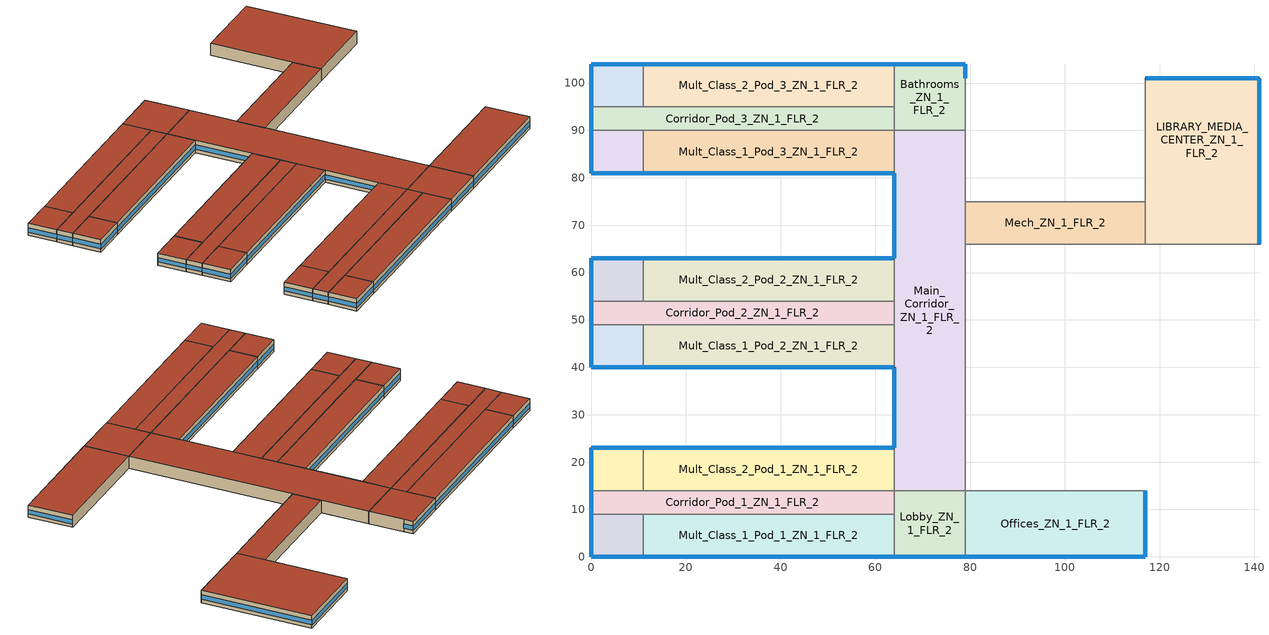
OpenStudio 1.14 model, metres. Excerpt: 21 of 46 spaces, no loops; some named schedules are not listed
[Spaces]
Bathrooms_ZN_1_FLR_2
 floor to Bathrooms_ZN_1_FLR_1: 79,104 79,90 64,90 64,104 z4
 wall outside: 79,101 79,104 64,104 z4:8
 wall to Auditorium_ZN_1_FLR_1: 79,90 79,101 z4:8
 wall to Mult_Class_2_Pod_3_ZN_1_FLR_2: 64,104 64,95 z4:8
 wall to Corridor_Pod_3_ZN_1_FLR_2: 64,95 64,90 z4:8
 wall to Main_Corridor_ZN_1_FLR_2: 64,90 79,90 z4:8
 window: 78.95,104 64.05,104 z5.1:6.51; 79,101.05 79,103.95 z5.1:6.55
 roof outside: 79,90 79,104 64,104 64,90 z8
Corner_Class_2_Pod_3_ZN_1_FLR_2
 floor to Corner_Class_2_Pod_3_ZN_1_FLR_1: 11,104 11,95 0,95 0,104 z4
 wall outside: 11,104 0,104 0,95 z4:8
 wall to Corridor_Pod_3_ZN_1_FLR_2: 0,95 11,95 z4:8
 wall to Mult_Class_2_Pod_3_ZN_1_FLR_2: 11,95 11,104 z4:8
 window: 0,103.95 0,95.05 z5.1:6.52; 10.95,104 0.05,104 z5.1:6.51
 roof outside: 11,95 11,104 0,104 0,95 z8
Corridor_Pod_1_ZN_1_FLR_2
 floor to Corridor_Pod_1_ZN_1_FLR_1: 64,14 64,9 0,9 0,14 z4
 wall outside: 0,14 0,9 z4:8
 wall to Corner_Class_1_Pod_1_ZN_1_FLR_2: 0,9 11,9 z4:8
 wall to Mult_Class_1_Pod_1_ZN_1_FLR_2: 11,9 64,9 z4:8
 wall to Corner_Class_2_Pod_1_ZN_1_FLR_2: 11,14 0,14 z4:8
 wall to Lobby_ZN_1_FLR_2: 64,9 64,14 z4:8
 wall to Mult_Class_2_Pod_1_ZN_1_FLR_2: 64,14 11,14 z4:8
 window: 0,13.95 0,9.05 z5.1:6.53
 roof outside: 64,9 64,14 0,14 0,9 z8
Corner_Class_1_Pod_3_ZN_1_FLR_2
 floor to Corner_Class_1_Pod_3_ZN_1_FLR_1: 11,90 11,81 0,81 0,90 z4
 wall outside: 0,90 0,81 11,81 z4:8
 wall to Mult_Class_1_Pod_3_ZN_1_FLR_2: 11,81 11,90 z4:8
 wall to Corridor_Pod_3_ZN_1_FLR_2: 11,90 0,90 z4:8
 window: 0.05,81 10.95,81 z5.1:6.51; 0,89.95 0,81.05 z5.1:6.52
 roof outside: 11,81 11,90 0,90 0,81 z8
Corner_Class_2_Pod_1_ZN_1_FLR_2
 floor to Corner_Class_2_Pod_1_ZN_1_FLR_1: 11,23 11,14 0,14 0,23 z4
 wall outside: 11,23 0,23 0,14 z4:8
 wall to Mult_Class_2_Pod_1_ZN_1_FLR_2: 11,14 11,23 z4:8
 window: 0,22.95 0,14.05 z5.1:6.52; 10.95,23 0.05,23 z5.1:6.51
 roof outside: 11,14 11,23 0,23 0,14 z8
Offices_ZN_1_FLR_2
 floor to Offices_ZN_1_FLR_1: 117,14 117,0 79,0 79,14 z4
 wall outside: 79,0 117,0 117,14 z4:8
 wall to Lobby_ZN_1_FLR_2: 79,14 79,0 z4:8
 wall to Gym_ZN_1_FLR_1: 117,14 79,14 z4:8
 window: 79.05,0 116.95,0 z5.1:6.5; 117,0.05 117,13.95 z5.1:6.51
 roof outside: 117,0 117,14 79,14 79,0 z8
Mult_Class_2_Pod_2_ZN_1_FLR_2
 floor to Mult_Class_2_Pod_2_ZN_1_FLR_1: 64,63 64,54 11,54 11,63 z4
 wall outside: 64,63 11,63 z4:8
 wall to Corridor_Pod_2_ZN_1_FLR_2: 11,54 64,54 z4:8
 wall to Main_Corridor_ZN_1_FLR_2: 64,54 64,63 z4:8
 wall to Corner_Class_2_Pod_2_ZN_1_FLR_2: 11,63 11,54 z4:8
 window: 63.95,63 11.05,63 z5.1:6.5
 roof outside: 64,54 64,63 11,63 11,54 z8
Mech_ZN_1_FLR_2
 floor to Mech_ZN_1_FLR_1: 117,75 117,66 79,66 79,75 z4
 wall to Gym_ZN_1_FLR_1: 79,66 117,66 z4:8
 wall to Main_Corridor_ZN_1_FLR_2: 79,75 79,66 z4:8
 wall to Auditorium_ZN_1_FLR_1: 117,75 79,75 z4:8
 wall to LIBRARY_MEDIA_CENTER_ZN_1_FLR_2: 117,66 117,75 z4:8
 roof outside: 117,66 117,75 79,75 79,66 z8
Corner_Class_1_Pod_1_ZN_1_FLR_2
 floor to Corner_Class_1_Pod_1_ZN_1_FLR_1: 11,9 11,0 0,0 0,9 z4
 wall outside: 0,9 0,0 11,0 z4:8
 wall to Mult_Class_1_Pod_1_ZN_1_FLR_2: 11,0 11,9 z4:8
 window: 0.05,0 10.95,0 z5.1:6.51; 0,8.95 0,0.05 z5.1:6.52
 roof outside: 11,0 11,9 0,9 0,0 z8
LIBRARY_MEDIA_CENTER_ZN_1_FLR_2
 floor to Kitchen_ZN_1_FLR_1: 141,75 141,66 117,66 117,75 z4
 floor to Cafeteria_ZN_1_FLR_1: 141,101 141,75 117,75 117,101 z4
 wall outside: 141,66 141,101 117,101 z4:8
 wall to Auditorium_ZN_1_FLR_1: 117,101 117,75 z4:8
 wall to Aux_Gym_ZN_1_FLR_1: 117,66 141,66 z4:8
 window: 141,66.05 141,100.95 z5.1:6.5; 140.95,101 117.05,101 z5.1:6.51
 roof outside: 141,66 141,101 117,101 117,66 z8
Corridor_Pod_3_ZN_1_FLR_2
 floor to Corridor_Pod_3_ZN_1_FLR_1: 64,95 64,90 0,90 0,95 z4
 wall outside: 0,95 0,90 z4:8
 wall to Mult_Class_2_Pod_3_ZN_1_FLR_2: 64,95 11,95 z4:8
 wall to Mult_Class_1_Pod_3_ZN_1_FLR_2: 11,90 64,90 z4:8
 window: 0,94.95 0,90.05 z5.1:6.53
 roof outside: 64,90 64,95 0,95 0,90 z8
Corner_Class_1_Pod_2_ZN_1_FLR_2
 floor to Corner_Class_1_Pod_2_ZN_1_FLR_1: 11,49 11,40 0,40 0,49 z4
 wall outside: 0,49 0,40 11,40 z4:8
 wall to Corridor_Pod_2_ZN_1_FLR_2: 11,49 0,49 z4:8
 wall to Mult_Class_1_Pod_2_ZN_1_FLR_2: 11,40 11,49 z4:8
 window: 0,48.95 0,40.05 z5.1:6.52; 0.05,40 10.95,40 z5.1:6.51
 roof outside: 11,40 11,49 0,49 0,40 z8
Corridor_Pod_2_ZN_1_FLR_2
 floor to Corridor_Pod_2_ZN_1_FLR_1: 64,54 64,49 0,49 0,54 z4
 wall outside: 0,54 0,49 z4:8
 wall to Mult_Class_1_Pod_2_ZN_1_FLR_2: 11,49 64,49 z4:8
 wall to Main_Corridor_ZN_1_FLR_2: 64,49 64,54 z4:8
 wall to Corner_Class_2_Pod_2_ZN_1_FLR_2: 11,54 0,54 z4:8
 window: 0,53.95 0,49.05 z5.1:6.53
 roof outside: 64,49 64,54 0,54 0,49 z8
Main_Corridor_ZN_1_FLR_2
 floor to Main_Corridor_ZN_1_FLR_1: 79,90 79,14 64,14 64,90 z4
 wall outside: 64,81 64,63 / 64,40 64,23 z4:8
 wall to Gym_ZN_1_FLR_1: 79,14 79,66 z4:8
 wall to Mult_Class_1_Pod_2_ZN_1_FLR_2: 64,49 64,40 z4:8
 wall to Auditorium_ZN_1_FLR_1: 79,75 79,90 z4:8
 wall to Mult_Class_2_Pod_1_ZN_1_FLR_2: 64,23 64,14 z4:8
 wall to Mult_Class_1_Pod_3_ZN_1_FLR_2: 64,90 64,81 z4:8
 wall to Lobby_ZN_1_FLR_2: 64,14 79,14 z4:8
 window: 64,39.95 64,23.05 / 64,80.95 64,63.05 z5.1:6.51
 roof outside: 79,14 79,90 64,90 64,14 z8
Mult_Class_2_Pod_1_ZN_1_FLR_2
 floor to Mult_Class_2_Pod_1_ZN_1_FLR_1: 64,23 64,14 11,14 11,23 z4
 wall outside: 64,23 11,23 z4:8
 window: 63.95,23 11.05,23 z5.1:6.5
 roof outside: 64,14 64,23 11,23 11,14 z8
Mult_Class_1_Pod_1_ZN_1_FLR_2
 floor to Mult_Class_1_Pod_1_ZN_1_FLR_1: 64,9 64,0 11,0 11,9 z4
 wall outside: 11,0 64,0 z4:8
 wall to Lobby_ZN_1_FLR_2: 64,0 64,9 z4:8
 window: 11.05,0 63.95,0 z5.1:6.5
 roof outside: 64,0 64,9 11,9 11,0 z8
Mult_Class_1_Pod_2_ZN_1_FLR_2
 floor to Mult_Class_1_Pod_2_ZN_1_FLR_1: 64,49 64,40 11,40 11,49 z4
 wall outside: 11,40 64,40 z4:8
 window: 11.05,40 63.95,40 z5.1:6.5
 roof outside: 64,40 64,49 11,49 11,40 z8
Mult_Class_1_Pod_3_ZN_1_FLR_2
 floor to Mult_Class_1_Pod_3_ZN_1_FLR_1: 64,90 64,81 11,81 11,90 z4
 wall outside: 11,81 64,81 z4:8
 window: 11.05,81 63.95,81 z5.1:6.5
 roof outside: 64,81 64,90 11,90 11,81 z8
Corner_Class_2_Pod_2_ZN_1_FLR_2
 floor to Corner_Class_2_Pod_2_ZN_1_FLR_1: 11,63 11,54 0,54 0,63 z4
 wall outside: 11,63 0,63 0,54 z4:8
 window: 0,62.95 0,54.05 z5.1:6.52; 10.95,63 0.05,63 z5.1:6.51
 roof outside: 11,54 11,63 0,63 0,54 z8
Mult_Class_2_Pod_3_ZN_1_FLR_2
 floor to Mult_Class_2_Pod_3_ZN_1_FLR_1: 64,104 64,95 11,95 11,104 z4
 wall outside: 64,104 11,104 z4:8
 window: 63.95,104 11.05,104 z5.1:6.5
 roof outside: 64,95 64,104 11,104 11,95 z8
Lobby_ZN_1_FLR_2
 floor to Lobby_ZN_1_FLR_1: 79,14 79,0 64,0 64,14 z4
 wall outside: 64,0 79,0 z4:8
 window: 64.05,0 78.95,0 z5.1:6.51
 roof outside: 79,0 79,14 64,14 64,0 z8
[Site]
Memphis International Ap_TN_USA: Latitude {deg}=35.07; Longitude {deg}=-89.98; Time Zone {hr}=-6; Elevation {m}=81; Terrain=City
[Building]
90.1-2013-SecondarySchool-ASHRAE 169-3A created: 2018-06-08 21:30:54 -0700: North Axis {deg}=0; Default Construction Set=90.1-2013 - SecSchl - ASHRAE 169-3A; Standards Building Type=SecondarySchool
[ClimateZones]
Climate Zone Institution Name 1=ASHRAE; Climate Zone Document Name 1=ANSI/ASHRAE Standard 169; Climate Zone Document Year 1=2006; Climate Zone Value 1=3A; Climate Zone Institution Name 2=CEC; Climate Zone Document Name 2=California Climate Zone Descriptions; Climate Zone Document Year 2=1995
[Site:GroundTemperature:BuildingSurface]
20.73, 20.71, 20.75, 20.82, 20.89, 23.14, 23.48, 23.56, 23.56, 21.26, 20.95, 20.81
[Site:WaterMainsTemperature]
Calculation Method=Correlation; Annual Average Outdoor Air Temperature {C}=16.975; Maximum Difference In Monthly Average Outdoor Air Temperatures {deltaC}=24.2
[SizingPeriod:DesignDay] Barometric Pressure {Pa}=100356; Sky Clearness=0; Rain Indicator=0; Snow Indicator=0; Day of Month=21; Daylight Saving Time Indicator=0; Humidity Indicating Type=Wetbulb; Dry-Bulb Temperature Range Modifier Type=DefaultMultipliers
Name | Maximum Dry-Bulb Temperature {C} | Daily Dry-Bulb Temperature Range {deltaC} | Humidity Indicating Conditions at Maximum Dry-Bulb | Wind Speed {m/s} | Wind Direction {deg} | Month | Day Type | Solar Model Indicator | ASHRAE Taub | ASHRAE Taud
Memphis International Ap Ann Clg .4% Condns DB=>MWB | 35.6 | 9.2 | 25.2 | 3.8 | 240 | 7 | SummerDesignDay | ASHRAETau | 0.512 | 1.892
Memphis International Ap Ann Htg 99.6% Condns DB | -8.3 | 0 | -8.3 | 4.1 | 0 | 1 | WinterDesignDay | ASHRAEClearSky
[Material:NoMass] Thermal Absorptance=0.9; Solar Absorptance=0.7
Name | Roughness | Thermal Resistance {m2-K/W} | Visible Absorptance
CP02 CARPET PAD | VeryRough | 0.21648 | 0.8
Typical Insulation R-10.94; Typical Insulation R-10.94 1 | Smooth | 1.92744 | 0.7
Typical Carpet Pad | Smooth | 0.21648 | 0.8
Typical Insulation R-10.81 | Smooth | 1.90342 | 0.7
Typical Insulation R-24.52 | Smooth | 4.31889 | 0.7
Typical Insulation R-0.58; Typical Insulation R-0.58 1 | Smooth | 0.101875 | 0.7
Typical Insulation R-1.15 | Smooth | 0.202527 | 0.7
Typical Insulation R-9.34 | Smooth | 1.64441 | 0.7
Typical Insulation R-23.61 | Smooth | 4.15799 | 0.7
Typical Insulation | Smooth | 0.0282222 | 0.7
[Material]
Name | Roughness | Thickness {m} | Conductivity {W/m-K} | Density {kg/m3} | Specific Heat {J/kg-K} | Thermal Absorptance | Solar Absorptance | Visible Absorptance
100mm Normalweight concrete floor | MediumSmooth | 0.1016 | 2.31 | 2322 | 832
G01 13mm gypsum board | Smooth | 0.0127 | 0.16 | 800 | 1090 | 0.9 | 0.7 | 0.5
4 in. Normalweight Concrete Floor | MediumRough | 0.1016 | 2.31 | 2322 | 832 | 0.9 | 0.7 | 0.7
25mm Stucco | Smooth | 0.0254 | 0.72 | 1856 | 840 | 0.9 | 0.7 | 0.7
5/8 in. Gypsum Board | MediumSmooth | 0.0159 | 0.16 | 800 | 1090 | 0.9 | 0.7 | 0.7
Roof Membrane - Highly Reflective | VeryRough | 0.0095 | 0.16 | 1121.29 | 1460 | 0.75 | 0.45 | 0.7
Metal Roof Surface; F08 Metal surface | Smooth | 0.0008 | 45.28 | 7824 | 500 | 0.9 | 0.7 | 0.7
8 in. Normalweight Concrete Floor | MediumRough | 0.2032 | 2.31 | 2322 | 832 | 0.9 | 0.7 | 0.7
8 in. Concrete Block Basement Wall | MediumRough | 0.2032 | 1.326 | 1842 | 912 | 0.9 | 0.7 | 0.7
G05 25mm wood | MediumSmooth | 0.0254 | 0.15 | 608 | 1630 | 0.9 | 0.5 | 0.5
Metal Siding | Smooth | 0.0015 | 44.96 | 7688.86 | 410 | 0.9 | 0.7 | 0.7
1/2IN Gypsum | Smooth | 0.0127 | 0.16 | 784.9 | 830 | 0.9 | 0.4 | 0.4
6 in. Normalweight Concrete Floor | MediumRough | 0.1524 | 2.31 | 2322 | 832 | 0.9 | 0.7 | 0.7
Std Wood 6inch | MediumSmooth | 0.15 | 0.12 | 540 | 1210 | 0.9 | 0.7 | 0.7
[Construction]
Typical Insulated Exterior Mass Floor R-13.51: Typical Insulation R-10.94, 4 in. Normalweight Concrete Floor, Typical Carpet Pad
Typical Insulated Steel Framed Exterior Wall R-12.99: 25mm Stucco, 5/8 in. Gypsum Board, Typical Insulation R-10.81, 5/8 in. Gypsum Board
Typical IEAD Roof - Highly Reflective R-25.64: Roof Membrane - Highly Reflective, Typical Insulation R-24.52, Metal Roof Surface
Typical Interior Floor: 100mm Normalweight concrete floor, CP02 CARPET PAD
Typical Interior Wall: G01 13mm gypsum board, G01 13mm gypsum board
Typical Interior Ceiling: CP02 CARPET PAD, 100mm Normalweight concrete floor
Typical Insulated Carpeted 8in Slab Floor: 8 in. Normalweight Concrete Floor, Typical Carpet Pad
Typical Insulated Basement Mass Wall: 8 in. Concrete Block Basement Wall
U 0.55 SHGC 0.25: Glass_2175_LayerAvg, Gap_1_W_0_0032, Glass_2022F_LayerAvg
Typical Insulated Metal Door R-1.43: F08 Metal surface, Typical Insulation R-0.58
Typical Overhead Door R-2.0: Typical Insulation R-1.15
Window_U_0.55_SHGC_0.35_Skylight_Frame_Width_0.709_in: Glass_2052_LayerAvg, Gap_1_W_0_0038, Glass_2027F_LayerAvg
Typical Interior Window: Clear 3mm
Typical Interior Door; Typical Interior Partition: G05 25mm wood
Typical Insulated Exterior Mass Floor R-13.51 1: Typical Insulation R-10.94 1, 4 in. Normalweight Concrete Floor, Typical Carpet Pad
Typical Insulated Metal Building Wall R-10.64: Metal Siding, Typical Insulation R-9.34, 1/2IN Gypsum
Typical Insulated Metal Building Roof R-24.39: Metal Roof Surface, Typical Insulation R-23.61
Typical Insulated Carpeted 6in Slab Floor: 6 in. Normalweight Concrete Floor, Typical Carpet Pad
Typical Insulated Metal Door R-1.43 1: F08 Metal surface, Typical Insulation R-0.58 1
Typical Overhead Door: Typical Insulation
InteriorFurnishings: Std Wood 6inch
[DefaultConstructionSet] Interior Partition Construction=Typical Interior Partition
Name | Default Exterior Surface Constructions | Default Interior Surface Constructions | Default Ground Contact Surface Constructions | Default Exterior SubSurface Constructions | Default Interior SubSurface Constructions
90.1-2013 - SecSchl - ASHRAE 169-3A | Default Surface Constructions 1 | Default Surface Constructions 2 | Default Surface Constructions 3 | Default Sub Surface Constructions 1 | Default Sub Surface Constructions 2
90.1-2013 - SecSchl - Office - ASHRAE 169-3A | Default Surface Constructions 4 | Default Surface Constructions 5 | Default Surface Constructions 6 | Default Sub Surface Constructions 3 | Default Sub Surface Constructions 4
[DefaultSurfaceConstructions]
Name | Floor Construction | Wall Construction | Roof Ceiling Construction
Default Surface Constructions 1 | Typical Insulated Exterior Mass Floor R-13.51 | Typical Insulated Steel Framed Exterior Wall R-12.99 | Typical IEAD Roof - Highly Reflective R-25.64
Default Surface Constructions 2; Default Surface Constructions 5 | Typical Interior Floor | Typical Interior Wall | Typical Interior Ceiling
Default Surface Constructions 3 | Typical Insulated Carpeted 8in Slab Floor | Typical Insulated Basement Mass Wall
Default Surface Constructions 4 | Typical Insulated Exterior Mass Floor R-13.51 1 | Typical Insulated Metal Building Wall R-10.64 | Typical Insulated Metal Building Roof R-24.39
Default Surface Constructions 6 | Typical Insulated Carpeted 6in Slab Floor | Typical Insulated Basement Mass Wall
[DefaultSubSurfaceConstructions]
Name | Fixed Window Construction | Operable Window Construction | Door Construction | Overhead Door Construction | Skylight Construction | Tubular Daylight Dome Construction | Tubular Daylight Diffuser Construction
Default Sub Surface Constructions 1 | U 0.55 SHGC 0.25 | U 0.55 SHGC 0.25 | Typical Insulated Metal Door R-1.43 | Typical Overhead Door R-2.0 | Window_U_0.55_SHGC_0.35_Skylight_Frame_Width_0.709_in | Typical Interior Window | Typical Interior Window
Default Sub Surface Constructions 2; Default Sub Surface Constructions 4 | Typical Interior Window | Typical Interior Window | Typical Interior Door
Default Sub Surface Constructions 3 | U 0.55 SHGC 0.25 | U 0.55 SHGC 0.25 | Typical Insulated Metal Door R-1.43 1 | Typical Overhead Door | Window_U_0.55_SHGC_0.35_Skylight_Frame_Width_0.709_in | Typical Interior Window | Typical Interior Window
[WindowMaterial:Glazing] Optical Data Type=SpectralAverage; Infrared Transmittance at Normal Incidence=0; Back Side Infrared Hemispherical Emissivity=0.84; Dirt Correction Factor for Solar and Visible Transmittance=1; Solar Diffusing=No
Name | Thickness {m} | Solar Transmittance at Normal Incidence | Front Side Solar Reflectance at Normal Incidence | Back Side Solar Reflectance at Normal Incidence | Visible Transmittance at Normal Incidence | Front Side Visible Reflectance at Normal Incidence | Back Side Visible Reflectance at Normal Incidence | Front Side Infrared Hemispherical Emissivity | Conductivity {W/m-K}
Glass_2175_LayerAvg | 0.0086 | 0.167758 | 0.217606 | 0.437978 | 0.416044 | 0.078729 | 0.10654 | 0.84 | 1
Glass_2022F_LayerAvg | 0.0039 | 0.355897 | 0.394095 | 0.265645 | 0.677694 | 0.042734 | 0.05547 | 0.046 | 1
Glass_2052_LayerAvg | 0.00837 | 0.507767 | 0.054228 | 0.0544931 | 0.586833 | 0.05805 | 0.058397 | 0.84 | 1
Glass_2027F_LayerAvg | 0.004 | 0.369744 | 0.470069 | 0.340935 | 0.765222 | 0.0546 | 0.073741 | 0.03675 | 1
Clear 3mm | 0.003 | 0.837 | 0.075 | 0.075 | 0.898 | 0.081 | 0.081 | 0.84 | 0.9
[WindowMaterial:Gas] Gas Type=Air
Name | Thickness {m}
Gap_1_W_0_0032 | 0.0032
Gap_1_W_0_0038 | 0.0038
[Space] Building Story=Building Story 2; Part of Total Floor Area=Yes
Name | Space Type | Thermal Zone
Bathrooms_ZN_1_FLR_2 | SecondarySchool Restroom | Bathrooms_ZN_1_FLR_2 ZN
Corner_Class_2_Pod_3_ZN_1_FLR_2 | SecondarySchool Classroom | Corner_Class_2_Pod_3_ZN_1_FLR_2 ZN
Corridor_Pod_1_ZN_1_FLR_2 | SecondarySchool Corridor | Corridor_Pod_1_ZN_1_FLR_2 ZN
LIBRARY_MEDIA_CENTER_ZN_1_FLR_2 | SecondarySchool Library | LIBRARY_MEDIA_CENTER_ZN_1_FLR_2 ZN
Mult_Class_1_Pod_3_ZN_1_FLR_2 | SecondarySchool ComputerRoom | Mult_Class_1_Pod_3_ZN_1_FLR_2 ZN
Corner_Class_1_Pod_3_ZN_1_FLR_2 | SecondarySchool Classroom | Corner_Class_1_Pod_3_ZN_1_FLR_2 ZN
Corner_Class_2_Pod_1_ZN_1_FLR_2 | SecondarySchool Classroom | Corner_Class_2_Pod_1_ZN_1_FLR_2 ZN
Offices_ZN_1_FLR_2 | SecondarySchool Office | Offices_ZN_1_FLR_2 ZN
Mult_Class_2_Pod_3_ZN_1_FLR_2 | SecondarySchool ComputerRoom | Mult_Class_2_Pod_3_ZN_1_FLR_2 ZN
Corridor_Pod_2_ZN_1_FLR_2 | SecondarySchool Corridor | Corridor_Pod_2_ZN_1_FLR_2 ZN
Mult_Class_2_Pod_2_ZN_1_FLR_2 | SecondarySchool Classroom | Mult_Class_2_Pod_2_ZN_1_FLR_2 ZN
Mech_ZN_1_FLR_2 | SecondarySchool Mechanical | Mech_ZN_1_FLR_2 ZN
Corner_Class_1_Pod_1_ZN_1_FLR_2 | SecondarySchool Classroom | Corner_Class_1_Pod_1_ZN_1_FLR_2 ZN
Corridor_Pod_3_ZN_1_FLR_2 | SecondarySchool Corridor | Corridor_Pod_3_ZN_1_FLR_2 ZN
Mult_Class_2_Pod_1_ZN_1_FLR_2 | SecondarySchool Classroom | Mult_Class_2_Pod_1_ZN_1_FLR_2 ZN
Corner_Class_1_Pod_2_ZN_1_FLR_2 | SecondarySchool Classroom | Corner_Class_1_Pod_2_ZN_1_FLR_2 ZN
Corner_Class_2_Pod_2_ZN_1_FLR_2 | SecondarySchool Classroom | Corner_Class_2_Pod_2_ZN_1_FLR_2 ZN
Mult_Class_1_Pod_1_ZN_1_FLR_2 | SecondarySchool Classroom | Mult_Class_1_Pod_1_ZN_1_FLR_2 ZN
Main_Corridor_ZN_1_FLR_2 | SecondarySchool Corridor | Main_Corridor_ZN_1_FLR_2 ZN
Lobby_ZN_1_FLR_2 | SecondarySchool Lobby | Lobby_ZN_1_FLR_2 ZN
Mult_Class_1_Pod_2_ZN_1_FLR_2 | SecondarySchool Classroom | Mult_Class_1_Pod_2_ZN_1_FLR_2 ZN
[SpaceType] Standards Building Type=SecondarySchool
Name | Default Construction Set | Default Schedule Set | Design Specification Outdoor Air Object | Standards Space Type
SecondarySchool Office | 90.1-2013 - SecSchl - Office - ASHRAE 169-3A | SecondarySchool Office Schedule Set | SecondarySchool Office Ventilation | Office
SecondarySchool Lobby |  | SecondarySchool Lobby Schedule Set | SecondarySchool Lobby Ventilation | Lobby
SecondarySchool Mechanical |  | SecondarySchool Mechanical Schedule Set | SecondarySchool Mechanical Ventilation | Mechanical
SecondarySchool Restroom |  | SecondarySchool Restroom Schedule Set | SecondarySchool Restroom Ventilation | Restroom
SecondarySchool Library |  | SecondarySchool Library Schedule Set | SecondarySchool Library Ventilation | Library
SecondarySchool Corridor |  | SecondarySchool Corridor Schedule Set | SecondarySchool Corridor Ventilation | Corridor
SecondarySchool Classroom |  | SecondarySchool Classroom Schedule Set | SecondarySchool Classroom Ventilation | Classroom
SecondarySchool ComputerRoom |  | SecondarySchool ComputerRoom Schedule Set | SecondarySchool ComputerRoom Ventilation | ComputerRoom
[People:Definition] Number of People Calculation Method=People/Area; Fraction Radiant=0.3
Name | People per Space Floor Area {person/m2}
SecondarySchool Classroom People Definition; SecondarySchool ComputerRoom People Definition | 0.376737
SecondarySchool Library People Definition | 0.107639
SecondarySchool Office People Definition | 0.0538196
[People] Work Efficiency Schedule=Work Efficiency Schedule; Clothing Insulation Schedule=Clothing Schedule; Air Velocity Schedule=Air Velocity Schedule
Name | People Definition | Space or SpaceType
SecondarySchool Classroom People | SecondarySchool Classroom People Definition | SecondarySchool Classroom
SecondarySchool ComputerRoom People | SecondarySchool ComputerRoom People Definition | SecondarySchool ComputerRoom
SecondarySchool Library People | SecondarySchool Library People Definition | SecondarySchool Library
SecondarySchool Office People | SecondarySchool Office People Definition | SecondarySchool Office
[Lights:Definition] Design Level Calculation Method=Watts/Area; Fraction Radiant=0.37; Fraction Visible=0.2
Name | Watts per Space Floor Area {W/m2}
SecondarySchool Classroom Lights Definition; SecondarySchool ComputerRoom Lights Definition | 13.3472
SecondarySchool Corridor Lights Definition | 7.10418
SecondarySchool Library Lights Definition | 12.8091
SecondarySchool Lobby Lights Definition | 9.68752
SecondarySchool Mechanical Lights Definition | 4.52084
SecondarySchool Office Lights Definition | 11.9479
SecondarySchool Restroom Lights Definition | 10.5486
[Lights] Fraction Replaceable=1
Name | Lights Definition | Space or SpaceType | Schedule
SecondarySchool Classroom Lights | SecondarySchool Classroom Lights Definition | SecondarySchool Classroom | SchoolSecondary BLDG_LIGHT_CLASSROOM_SCH OccSensor Reduction
SecondarySchool ComputerRoom Lights | SecondarySchool ComputerRoom Lights Definition | SecondarySchool ComputerRoom
SecondarySchool Corridor Lights | SecondarySchool Corridor Lights Definition | SecondarySchool Corridor
SecondarySchool Library Lights | SecondarySchool Library Lights Definition | SecondarySchool Library
SecondarySchool Lobby Lights | SecondarySchool Lobby Lights Definition | SecondarySchool Lobby
SecondarySchool Mechanical Lights | SecondarySchool Mechanical Lights Definition | SecondarySchool Mechanical
SecondarySchool Office Lights | SecondarySchool Office Lights Definition | SecondarySchool Office | SchoolSecondary BLDG_LIGHT_OFFICE_SCH OccSensor Reduction
SecondarySchool Restroom Lights | SecondarySchool Restroom Lights Definition | SecondarySchool Restroom | SchoolSecondary BLDG_LIGHT_BATH_SCH OccSensor Reduction
[ElectricEquipment:Definition] Design Level Calculation Method=Watts/Area; Fraction Radiant=0.5
Name | Watts per Space Floor Area {W/m2}
SecondarySchool Classroom Elec Equip Definition | 9.99967
SecondarySchool ComputerRoom Elec Equip Definition | 19.9993
SecondarySchool Corridor Elec Equip Definition; SecondarySchool Lobby Elec Equip Definition; SecondarySchool Mechanical Elec Equip Definition; SecondarySchool Restroom Elec Equip Definition | 3.98265
SecondarySchool Library Elec Equip Definition | 10.0104
SecondarySchool Office Elec Equip Definition | 10.7639
[ElectricEquipment]
Name | Electric Equipment Definition | Space or SpaceType
SecondarySchool Classroom Elec Equip | SecondarySchool Classroom Elec Equip Definition | SecondarySchool Classroom
SecondarySchool ComputerRoom Elec Equip | SecondarySchool ComputerRoom Elec Equip Definition | SecondarySchool ComputerRoom
SecondarySchool Corridor Elec Equip | SecondarySchool Corridor Elec Equip Definition | SecondarySchool Corridor
SecondarySchool Library Elec Equip | SecondarySchool Library Elec Equip Definition | SecondarySchool Library
SecondarySchool Lobby Elec Equip | SecondarySchool Lobby Elec Equip Definition | SecondarySchool Lobby
SecondarySchool Mechanical Elec Equip | SecondarySchool Mechanical Elec Equip Definition | SecondarySchool Mechanical
SecondarySchool Office Elec Equip | SecondarySchool Office Elec Equip Definition | SecondarySchool Office
SecondarySchool Restroom Elec Equip | SecondarySchool Restroom Elec Equip Definition | SecondarySchool Restroom
[DesignSpecification:OutdoorAir] Outdoor Air Method=Sum; Outdoor Air Flow per Person {m3/s-person}=0; Outdoor Air Flow Rate {m3/s}=0; Outdoor Air Flow Air Changes per Hour {1/hr}=0
Name | Outdoor Air Flow per Floor Area {m3/s-m2}
SecondarySchool Classroom Ventilation; SecondarySchool ComputerRoom Ventilation | 0.0023876
SecondarySchool Corridor Ventilation; SecondarySchool Lobby Ventilation; SecondarySchool Restroom Ventilation | 0.0003048
SecondarySchool Library Ventilation | 0.0011176
SecondarySchool Mechanical Ventilation | 0.0006096
SecondarySchool Office Ventilation | 0.0004318
[DefaultScheduleSet] People Activity Level Schedule=SchoolSecondary ACTIVITY_SCH; Electric Equipment Schedule=SchoolSecondary BLDG_EQUIP_SCH_2013; Infiltration Schedule=SchoolSecondary INFIL_SCH_PNNL
Name | Number of People Schedule | Lighting Schedule
SecondarySchool Classroom Schedule Set | SchoolSecondary BLDG_OCC_SCH | SchoolSecondary BLDG_LIGHT_CLASSROOM_SCH
SecondarySchool ComputerRoom Schedule Set | SchoolSecondary BLDG_OCC_SCH_Extend | SchoolSecondary BLDG_LIGHT_CLASSROOM_SCH
SecondarySchool Corridor Schedule Set | SchoolSecondary BLDG_OCC_SCH | SchoolSecondary BLDG_LIGHT_CORRIDOR_SCH
SecondarySchool Library Schedule Set | SchoolSecondary BLDG_OCC_SCH | SchoolSecondary BLDG_LIGHT_LIBRARY_SCH
SecondarySchool Lobby Schedule Set | SchoolSecondary BLDG_OCC_SCH | SchoolSecondary BLDG_LIGHT_LOBBYFLR1_SCH
SecondarySchool Mechanical Schedule Set | SchoolSecondary BLDG_OCC_SCH | SchoolSecondary BLDG_LIGHT_SCH
SecondarySchool Office Schedule Set | SchoolSecondary BLDG_OCC_SCH_Offices | SchoolSecondary BLDG_LIGHT_OFFICE_SCH
SecondarySchool Restroom Schedule Set | SchoolSecondary BLDG_OCC_SCH | SchoolSecondary BLDG_LIGHT_BATH_SCH
[ThermostatSetpoint:DualSetpoint]
Name | Heating Setpoint Temperature Schedule | Cooling Setpoint Temperature Schedule
SecondarySchool Classroom Thermostat 1; SecondarySchool Lobby Thermostat 1; SecondarySchool Corridor Thermostat 2; SecondarySchool Corridor Thermostat 3; SecondarySchool Classroom Thermostat 4; SecondarySchool Classroom Thermostat 6; SecondarySchool Office Thermostat 2; SecondarySchool Classroom Thermostat 7; SecondarySchool Classroom Thermostat 8; SecondarySchool Classroom Thermostat 9; SecondarySchool ComputerRoom Thermostat 1; SecondarySchool Library Thermostat 1; SecondarySchool Corridor Thermostat 6; SecondarySchool Classroom Thermostat 13; SecondarySchool Corridor Thermostat 8; SecondarySchool Classroom Thermostat 17; SecondarySchool Classroom Thermostat 20; SecondarySchool ComputerRoom Thermostat 2; SecondarySchool Classroom Thermostat 22 | SchoolSecondary HTGSETP_SCH_YES_OPTIMUM | SchoolSecondary CLGSETP_SCH_NO_SETBACK
SecondarySchool Mechanical Thermostat 1; SecondarySchool Restroom Thermostat 1 | SchoolSecondary HTGSETP_SCH_Setback | SchoolSecondary CLGSETP_SCH_Setback
[SpaceInfiltration:DesignFlowRate] Schedule=SchoolSecondary INFIL_SCH_PNNL; Design Flow Rate Calculation Method=Flow/ExteriorArea; Constant Term Coefficient=0; Temperature Term Coefficient=0; Velocity Term Coefficient=0.224; Velocity Squared Term Coefficient=0
Name | Space or SpaceType | Flow per Exterior Surface Area {m3/s-m2}
Bathrooms_ZN_1_FLR_2 Infiltration | Bathrooms_ZN_1_FLR_2 | 0.000145423
Corner_Class_1_Pod_1_ZN_1_FLR_2 Infiltration | Corner_Class_1_Pod_1_ZN_1_FLR_2 | 0.000254558
Corner_Class_1_Pod_2_ZN_1_FLR_2 Infiltration | Corner_Class_1_Pod_2_ZN_1_FLR_2 | 0.000254558
Corner_Class_1_Pod_3_ZN_1_FLR_2 Infiltration | Corner_Class_1_Pod_3_ZN_1_FLR_2 | 0.000254558
Corner_Class_2_Pod_1_ZN_1_FLR_2 Infiltration | Corner_Class_2_Pod_1_ZN_1_FLR_2 | 0.000254558
Corner_Class_2_Pod_2_ZN_1_FLR_2 Infiltration | Corner_Class_2_Pod_2_ZN_1_FLR_2 | 0.000254558
Corner_Class_2_Pod_3_ZN_1_FLR_2 Infiltration | Corner_Class_2_Pod_3_ZN_1_FLR_2 | 0.000254558
Corridor_Pod_1_ZN_1_FLR_2 Infiltration | Corridor_Pod_1_ZN_1_FLR_2 | 3.35043e-05
Corridor_Pod_2_ZN_1_FLR_2 Infiltration | Corridor_Pod_2_ZN_1_FLR_2 | 3.35043e-05
Corridor_Pod_3_ZN_1_FLR_2 Infiltration | Corridor_Pod_3_ZN_1_FLR_2 | 3.35043e-05
LIBRARY_MEDIA_CENTER_ZN_1_FLR_2 Infiltration | LIBRARY_MEDIA_CENTER_ZN_1_FLR_2 | 0.000124925
Lobby_ZN_1_FLR_2 Infiltration | Lobby_ZN_1_FLR_2 | 0.000126572
Main_Corridor_ZN_1_FLR_2 Infiltration | Main_Corridor_ZN_1_FLR_2 | 6.22971e-05
Mult_Class_1_Pod_1_ZN_1_FLR_2 Infiltration | Mult_Class_1_Pod_1_ZN_1_FLR_2 | 0.000175253
Mult_Class_1_Pod_2_ZN_1_FLR_2 Infiltration | Mult_Class_1_Pod_2_ZN_1_FLR_2 | 0.000175253
Mult_Class_1_Pod_3_ZN_1_FLR_2 Infiltration | Mult_Class_1_Pod_3_ZN_1_FLR_2 | 0.000175253
Mult_Class_2_Pod_1_ZN_1_FLR_2 Infiltration | Mult_Class_2_Pod_1_ZN_1_FLR_2 | 0.000175253
Mult_Class_2_Pod_2_ZN_1_FLR_2 Infiltration | Mult_Class_2_Pod_2_ZN_1_FLR_2 | 0.000175253
Mult_Class_2_Pod_3_ZN_1_FLR_2 Infiltration | Mult_Class_2_Pod_3_ZN_1_FLR_2 | 0.000175253
Offices_ZN_1_FLR_2 Infiltration | Offices_ZN_1_FLR_2 | 0.000160096
[InternalMass:Definition]
Internal Mass Definition 1: Construction=InteriorFurnishings; Design Level Calculation Method=SurfaceArea/Area; Surface Area per Space Floor Area=2
[InternalMass] Internal Mass Definition=Internal Mass Definition 1
Name | Space or SpaceType
Corner_Class_1_Pod_1_ZN_1_FLR_2 Mass | Corner_Class_1_Pod_1_ZN_1_FLR_2
Mult_Class_1_Pod_1_ZN_1_FLR_2 Mass | Mult_Class_1_Pod_1_ZN_1_FLR_2
Corridor_Pod_1_ZN_1_FLR_2 Mass | Corridor_Pod_1_ZN_1_FLR_2
Corner_Class_2_Pod_1_ZN_1_FLR_2 Mass | Corner_Class_2_Pod_1_ZN_1_FLR_2
Mult_Class_2_Pod_1_ZN_1_FLR_2 Mass | Mult_Class_2_Pod_1_ZN_1_FLR_2
Corner_Class_1_Pod_2_ZN_1_FLR_2 Mass | Corner_Class_1_Pod_2_ZN_1_FLR_2
Mult_Class_1_Pod_2_ZN_1_FLR_2 Mass | Mult_Class_1_Pod_2_ZN_1_FLR_2
Corridor_Pod_2_ZN_1_FLR_2 Mass | Corridor_Pod_2_ZN_1_FLR_2
Corner_Class_2_Pod_2_ZN_1_FLR_2 Mass | Corner_Class_2_Pod_2_ZN_1_FLR_2
Mult_Class_2_Pod_2_ZN_1_FLR_2 Mass | Mult_Class_2_Pod_2_ZN_1_FLR_2
Corner_Class_1_Pod_3_ZN_1_FLR_2 Mass | Corner_Class_1_Pod_3_ZN_1_FLR_2
Mult_Class_1_Pod_3_ZN_1_FLR_2 Mass | Mult_Class_1_Pod_3_ZN_1_FLR_2
Corridor_Pod_3_ZN_1_FLR_2 Mass | Corridor_Pod_3_ZN_1_FLR_2
Corner_Class_2_Pod_3_ZN_1_FLR_2 Mass | Corner_Class_2_Pod_3_ZN_1_FLR_2
Mult_Class_2_Pod_3_ZN_1_FLR_2 Mass | Mult_Class_2_Pod_3_ZN_1_FLR_2
Main_Corridor_ZN_1_FLR_2 Mass | Main_Corridor_ZN_1_FLR_2
Lobby_ZN_1_FLR_2 Mass | Lobby_ZN_1_FLR_2
Bathrooms_ZN_1_FLR_2 Mass; Bathrooms_ZN_1_FLR_2 Mass 1 | Bathrooms_ZN_1_FLR_2
Offices_ZN_1_FLR_2 Mass | Offices_ZN_1_FLR_2
LIBRARY_MEDIA_CENTER_ZN_1_FLR_2 Mass | LIBRARY_MEDIA_CENTER_ZN_1_FLR_2
Mech_ZN_1_FLR_2 Mass | Mech_ZN_1_FLR_2
[ThermalZone] Use Ideal Air Loads=No
Name | Primary Daylighting Control | Fraction of Zone Controlled by Primary Daylighting Control | Secondary Daylighting Control | Fraction of Zone Controlled by Secondary Daylighting Control | Thermostat
Mult_Class_2_Pod_2_ZN_1_FLR_2 ZN | Mult_Class_2_Pod_2_ZN_1_FLR_2 Daylt Sensor 1 | 0.278073 | Mult_Class_2_Pod_2_ZN_1_FLR_2 Daylt Sensor 2 | 0.278073 | SecondarySchool Classroom Thermostat 1
Lobby_ZN_1_FLR_2 ZN | Lobby_ZN_1_FLR_2 Daylt Sensor 1 | 0.179241 | Lobby_ZN_1_FLR_2 Daylt Sensor 2 | 0.179241 | SecondarySchool Lobby Thermostat 1
Corridor_Pod_3_ZN_1_FLR_2 ZN |  |  |  |  | SecondarySchool Corridor Thermostat 2
Main_Corridor_ZN_1_FLR_2 ZN |  |  |  |  | SecondarySchool Corridor Thermostat 3
Mult_Class_2_Pod_1_ZN_1_FLR_2 ZN | Mult_Class_2_Pod_1_ZN_1_FLR_2 Daylt Sensor 1 | 0.278073 | Mult_Class_2_Pod_1_ZN_1_FLR_2 Daylt Sensor 2 | 0.278073 | SecondarySchool Classroom Thermostat 4
Mech_ZN_1_FLR_2 ZN |  |  |  |  | SecondarySchool Mechanical Thermostat 1
Corner_Class_2_Pod_1_ZN_1_FLR_2 ZN | Corner_Class_2_Pod_1_ZN_1_FLR_2 Daylt Sensor 1 | 0.444052 | Corner_Class_2_Pod_1_ZN_1_FLR_2 Daylt Sensor 2 | 0.316343 | SecondarySchool Classroom Thermostat 6
Offices_ZN_1_FLR_2 ZN | Offices_ZN_1_FLR_2 Daylt Sensor 1 | 0.233078 | Offices_ZN_1_FLR_2 Daylt Sensor 2 | 0.209452 | SecondarySchool Office Thermostat 2
Corner_Class_1_Pod_2_ZN_1_FLR_2 ZN | Corner_Class_1_Pod_2_ZN_1_FLR_2 Daylt Sensor 1 | 0.444052 | Corner_Class_1_Pod_2_ZN_1_FLR_2 Daylt Sensor 2 | 0.316343 | SecondarySchool Classroom Thermostat 7
Mult_Class_1_Pod_1_ZN_1_FLR_2 ZN | Mult_Class_1_Pod_1_ZN_1_FLR_2 Daylt Sensor 1 | 0.278073 | Mult_Class_1_Pod_1_ZN_1_FLR_2 Daylt Sensor 2 | 0.278073 | SecondarySchool Classroom Thermostat 8
Corner_Class_2_Pod_2_ZN_1_FLR_2 ZN | Corner_Class_2_Pod_2_ZN_1_FLR_2 Daylt Sensor 1 | 0.444052 | Corner_Class_2_Pod_2_ZN_1_FLR_2 Daylt Sensor 2 | 0.316343 | SecondarySchool Classroom Thermostat 9
Mult_Class_2_Pod_3_ZN_1_FLR_2 ZN | Mult_Class_2_Pod_3_ZN_1_FLR_2 Daylt Sensor 1 | 0.278073 | Mult_Class_2_Pod_3_ZN_1_FLR_2 Daylt Sensor 2 | 0.278073 | SecondarySchool ComputerRoom Thermostat 1
Bathrooms_ZN_1_FLR_2 ZN |  |  |  |  | SecondarySchool Restroom Thermostat 1
LIBRARY_MEDIA_CENTER_ZN_1_FLR_2 ZN | LIBRARY_MEDIA_CENTER_ZN_1_FLR_2 Daylt Sensor 1 | 0.16846 | LIBRARY_MEDIA_CENTER_ZN_1_FLR_2 Daylt Sensor 2 | 0.15352 | SecondarySchool Library Thermostat 1
Corridor_Pod_1_ZN_1_FLR_2 ZN |  |  |  |  | SecondarySchool Corridor Thermostat 6
Mult_Class_1_Pod_2_ZN_1_FLR_2 ZN | Mult_Class_1_Pod_2_ZN_1_FLR_2 Daylt Sensor 1 | 0.278073 | Mult_Class_1_Pod_2_ZN_1_FLR_2 Daylt Sensor 2 | 0.278073 | SecondarySchool Classroom Thermostat 13
Corridor_Pod_2_ZN_1_FLR_2 ZN |  |  |  |  | SecondarySchool Corridor Thermostat 8
Corner_Class_1_Pod_1_ZN_1_FLR_2 ZN | Corner_Class_1_Pod_1_ZN_1_FLR_2 Daylt Sensor 1 | 0.444052 | Corner_Class_1_Pod_1_ZN_1_FLR_2 Daylt Sensor 2 | 0.316343 | SecondarySchool Classroom Thermostat 17
Corner_Class_1_Pod_3_ZN_1_FLR_2 ZN | Corner_Class_1_Pod_3_ZN_1_FLR_2 Daylt Sensor 1 | 0.444052 | Corner_Class_1_Pod_3_ZN_1_FLR_2 Daylt Sensor 2 | 0.316343 | SecondarySchool Classroom Thermostat 20
Mult_Class_1_Pod_3_ZN_1_FLR_2 ZN | Mult_Class_1_Pod_3_ZN_1_FLR_2 Daylt Sensor 1 | 0.278073 | Mult_Class_1_Pod_3_ZN_1_FLR_2 Daylt Sensor 2 | 0.278073 | SecondarySchool ComputerRoom Thermostat 2
Corner_Class_2_Pod_3_ZN_1_FLR_2 ZN | Corner_Class_2_Pod_3_ZN_1_FLR_2 Daylt Sensor 1 | 0.444052 | Corner_Class_2_Pod_3_ZN_1_FLR_2 Daylt Sensor 2 | 0.316343 | SecondarySchool Classroom Thermostat 22
[Exterior:Lights:Definition]
Name | Design Level {W}
Occ Sensing Exterior Lights Def | 8427.85
NonDimming Exterior Lights Def | 353.47
[Exterior:Lights] Control Option=AstronomicalClock
Name | Exterior Lights Definition | Schedule
Occ Sensing Exterior Lights Def | Occ Sensing Exterior Lights Def | SchoolSecondary Exterior_lighting_schedule_b
NonDimming Exterior Lights Def | NonDimming Exterior Lights Def | SchoolSecondary Exterior_lighting_schedule_a
[BuildingStory]
Building Story 2: Nominal Z Coordinate {m}=4
[Daylighting:Control] Position Z-Coordinate {m}=0.762; Lighting Control Type=Stepped; Minimum Input Power Fraction for Continuous Dimming Control=0.3; Minimum Light Output Fraction for Continuous Dimming Control=0.2; Number of Stepped Control Steps=3; Probability Lighting will be Reset When Needed in Manual Stepped Control=1; Maximum Allowable Discomfort Glare Index=22
Name | Space | Position X-Coordinate {m} | Position Y-Coordinate {m} | Illuminance Setpoint {lux}
Corner_Class_1_Pod_1_ZN_1_FLR_2 Daylt Sensor 1 | Corner_Class_1_Pod_1_ZN_1_FLR_2 | 5.5 | 1.65848 | 500
Corner_Class_1_Pod_1_ZN_1_FLR_2 Daylt Sensor 2 | Corner_Class_1_Pod_1_ZN_1_FLR_2 | 5.5 | 3.34208 | 500
Corner_Class_1_Pod_2_ZN_1_FLR_2 Daylt Sensor 1 | Corner_Class_1_Pod_2_ZN_1_FLR_2 | 5.5 | 1.65848 | 500
Corner_Class_1_Pod_2_ZN_1_FLR_2 Daylt Sensor 2 | Corner_Class_1_Pod_2_ZN_1_FLR_2 | 5.5 | 3.34208 | 500
Corner_Class_1_Pod_3_ZN_1_FLR_2 Daylt Sensor 1 | Corner_Class_1_Pod_3_ZN_1_FLR_2 | 5.5 | 1.65848 | 500
Corner_Class_1_Pod_3_ZN_1_FLR_2 Daylt Sensor 2 | Corner_Class_1_Pod_3_ZN_1_FLR_2 | 5.5 | 3.34208 | 500
Corner_Class_2_Pod_1_ZN_1_FLR_2 Daylt Sensor 1 | Corner_Class_2_Pod_1_ZN_1_FLR_2 | 1.66037 | 4.5 | 500
Corner_Class_2_Pod_1_ZN_1_FLR_2 Daylt Sensor 2 | Corner_Class_2_Pod_1_ZN_1_FLR_2 | 3.3459 | 4.5 | 500
Corner_Class_2_Pod_2_ZN_1_FLR_2 Daylt Sensor 1 | Corner_Class_2_Pod_2_ZN_1_FLR_2 | 1.66037 | 4.5 | 500
Corner_Class_2_Pod_2_ZN_1_FLR_2 Daylt Sensor 2 | Corner_Class_2_Pod_2_ZN_1_FLR_2 | 3.3459 | 4.5 | 500
Corner_Class_2_Pod_3_ZN_1_FLR_2 Daylt Sensor 1 | Corner_Class_2_Pod_3_ZN_1_FLR_2 | 1.66037 | 4.5 | 500
Corner_Class_2_Pod_3_ZN_1_FLR_2 Daylt Sensor 2 | Corner_Class_2_Pod_3_ZN_1_FLR_2 | 3.3459 | 4.5 | 500
LIBRARY_MEDIA_CENTER_ZN_1_FLR_2 Daylt Sensor 1 | LIBRARY_MEDIA_CENTER_ZN_1_FLR_2 | 22.3473 | 17.5 | 500
LIBRARY_MEDIA_CENTER_ZN_1_FLR_2 Daylt Sensor 2 | LIBRARY_MEDIA_CENTER_ZN_1_FLR_2 | 20.6696 | 17.5 | 500
Lobby_ZN_1_FLR_2 Daylt Sensor 1 | Lobby_ZN_1_FLR_2 | 7.5 | 1.65619 | 300
Lobby_ZN_1_FLR_2 Daylt Sensor 2 | Lobby_ZN_1_FLR_2 | 7.5 | 3.33748 | 300
Mult_Class_1_Pod_1_ZN_1_FLR_2 Daylt Sensor 1 | Mult_Class_1_Pod_1_ZN_1_FLR_2 | 26.5 | 1.65176 | 500
Mult_Class_1_Pod_1_ZN_1_FLR_2 Daylt Sensor 2 | Mult_Class_1_Pod_1_ZN_1_FLR_2 | 26.5 | 3.32854 | 500
Mult_Class_1_Pod_2_ZN_1_FLR_2 Daylt Sensor 1 | Mult_Class_1_Pod_2_ZN_1_FLR_2 | 26.5 | 1.65176 | 500
Mult_Class_1_Pod_2_ZN_1_FLR_2 Daylt Sensor 2 | Mult_Class_1_Pod_2_ZN_1_FLR_2 | 26.5 | 3.32854 | 500
Mult_Class_1_Pod_3_ZN_1_FLR_2 Daylt Sensor 1 | Mult_Class_1_Pod_3_ZN_1_FLR_2 | 26.5 | 1.65176 | 500
Mult_Class_1_Pod_3_ZN_1_FLR_2 Daylt Sensor 2 | Mult_Class_1_Pod_3_ZN_1_FLR_2 | 26.5 | 3.32854 | 500
Mult_Class_2_Pod_1_ZN_1_FLR_2 Daylt Sensor 1 | Mult_Class_2_Pod_1_ZN_1_FLR_2 | 26.5 | 7.34824 | 500
Mult_Class_2_Pod_1_ZN_1_FLR_2 Daylt Sensor 2 | Mult_Class_2_Pod_1_ZN_1_FLR_2 | 26.5 | 5.67146 | 500
Mult_Class_2_Pod_2_ZN_1_FLR_2 Daylt Sensor 1 | Mult_Class_2_Pod_2_ZN_1_FLR_2 | 26.5 | 7.34824 | 500
Mult_Class_2_Pod_2_ZN_1_FLR_2 Daylt Sensor 2 | Mult_Class_2_Pod_2_ZN_1_FLR_2 | 26.5 | 5.67146 | 500
Mult_Class_2_Pod_3_ZN_1_FLR_2 Daylt Sensor 1 | Mult_Class_2_Pod_3_ZN_1_FLR_2 | 26.5 | 7.34824 | 500
Mult_Class_2_Pod_3_ZN_1_FLR_2 Daylt Sensor 2 | Mult_Class_2_Pod_3_ZN_1_FLR_2 | 26.5 | 5.67146 | 500
Offices_ZN_1_FLR_2 Daylt Sensor 1 | Offices_ZN_1_FLR_2 | 19 | 1.65245 | 375
Offices_ZN_1_FLR_2 Daylt Sensor 2 | Offices_ZN_1_FLR_2 | 19 | 3.32993 | 375
[Schedule:Ruleset]
Name | Default Day Schedule | Summer Design Day Schedule | Winter Design Day Schedule
SchoolSecondary BLDG_OCC_SCH_Extend | SchoolSecondary BLDG_OCC_SCH_Extend Default | SchoolSecondary BLDG_OCC_SCH_Extend Summer Design Day 3 | SchoolSecondary BLDG_OCC_SCH_Extend Winter Design Day
SchoolSecondary BLDG_LIGHT_LIBRARY_SCH | SchoolSecondary BLDG_LIGHT_LIBRARY_SCH Default | SchoolSecondary BLDG_LIGHT_LIBRARY_SCH Summer Design Day | SchoolSecondary BLDG_LIGHT_LIBRARY_SCH Winter Design Day
[Schedule:Day]
SchoolSecondary BLDG_OCC_SCH_Extend Default; SchoolSecondary BLDG_OCC_SCH_Extend Winter Design Day; SchoolSecondary BLDG_OCC_SCH_Extend Wknd Day; SchoolSecondary BLDG_LIGHT_LIBRARY_SCH Winter Design Day; SchoolSecondary BLDG_LIGHT_LOBBYFLR1_SCH Winter Design Day; SchoolSecondary BLDG_OCC_SCH_Offices Default; SchoolSecondary BLDG_OCC_SCH_Offices Winter Design Day; SchoolSecondary BLDG_LIGHT_OFFICE_SCH Winter Design Day; SchoolSecondary BLDG_LIGHT_BATH_SCH Winter Design Day; SchoolSecondary BLDG_LIGHT_BATH_SCH Winter Design Day 1; SchoolSecondary BLDG_LIGHT_OFFICE_SCH Winter Design Day 1: 24, 0, 0
SchoolSecondary BLDG_OCC_SCH_Extend Wkdy|SmrDsn Day; SchoolSecondary BLDG_OCC_SCH_Extend Summer Design Day 3: 8, 0, 0, 21, 0, 0.95, 24, 0, 0
SchoolSecondary BLDG_LIGHT_LIBRARY_SCH Default; SchoolSecondary BLDG_LIGHT_LIBRARY_SCH Wknd Day; SchoolSecondary BLDG_LIGHT_LIBRARY_SCH Wknd Day 1; SchoolSecondary BLDG_LIGHT_LOBBYFLR1_SCH Default; SchoolSecondary BLDG_LIGHT_OFFICE_SCH Default; SchoolSecondary BLDG_LIGHT_BATH_SCH Default; SchoolSecondary BLDG_LIGHT_BATH_SCH Default 1; SchoolSecondary BLDG_LIGHT_OFFICE_SCH Default 1: 24, 0, 0.1773
SchoolSecondary BLDG_LIGHT_LIBRARY_SCH Summer Design Day; SchoolSecondary BLDG_LIGHT_LOBBYFLR1_SCH Summer Design Day; SchoolSecondary BLDG_LIGHT_OFFICE_SCH Summer Design Day; SchoolSecondary BLDG_LIGHT_BATH_SCH Summer Design Day; SchoolSecondary BLDG_LIGHT_BATH_SCH Summer Design Day 1; SchoolSecondary BLDG_LIGHT_OFFICE_SCH Summer Design Day 1: 24, 0, 1
SchoolSecondary BLDG_LIGHT_LIBRARY_SCH Wkdy Day; SchoolSecondary BLDG_LIGHT_LIBRARY_SCH Wkdy Day 2: 7, 0, 0.1773, 21, 0, 0.9, 24, 0, 0.1773
SchoolSecondary BLDG_LIGHT_LIBRARY_SCH Wkdy Day 1: 8, 0, 0.1773, 20, 0, 0.5, 24, 0, 0.1773
SchoolSecondary HTGSETP_SCH_Setback Default|SmrDsn|Wkdy Day: 24, 0, 15.6
SchoolSecondary CLGSETP_SCH_Setback Default|WntrDsn|Wkdy Day: 24, 0, 29.44
SchoolSecondary BLDG_OCC_SCH_Offices Summer Design Day 3: 8, 0, 0, 17, 0, 0.95, 21, 0, 0.15, 24, 0, 0
[Schedule:Rule] Date Specification Type=DateRange; Start Day=1
Name | Schedule Ruleset | Rule Order | Day Schedule | Apply Monday | Apply Tuesday | Apply Wednesday | Apply Thursday | Apply Friday | Start Month | End Month | End Day | Apply Sunday | Apply Saturday
Schedule Rule 41 | SchoolSecondary BLDG_OCC_SCH_Extend | 4 | SchoolSecondary BLDG_OCC_SCH_Extend Wkdy|SmrDsn Day | Yes | Yes | Yes | Yes | Yes | 1 | 6 | 30
Schedule Rule 42 | SchoolSecondary BLDG_OCC_SCH_Extend | 3 | SchoolSecondary BLDG_OCC_SCH_Extend Wknd Day |  |  |  |  |  | 1 | 6 | 30 | Yes | Yes
Schedule Rule 43 | SchoolSecondary BLDG_OCC_SCH_Extend | 2 | SchoolSecondary BLDG_OCC_SCH_Extend Wkdy|SmrDsn Day 1 | Yes | Yes | Yes | Yes | Yes | 7 | 9 | 1
Schedule Rule 44 | SchoolSecondary BLDG_OCC_SCH_Extend | 1 | SchoolSecondary BLDG_OCC_SCH_Extend Wknd Day 1 |  |  |  |  |  | 7 | 9 | 1 | Yes | Yes
Schedule Rule 45 | SchoolSecondary BLDG_OCC_SCH_Extend | 0 | SchoolSecondary BLDG_OCC_SCH_Extend Wkdy|SmrDsn Day 2 | Yes | Yes | Yes | Yes | Yes | 9 | 12 | 31
Schedule Rule 66 | SchoolSecondary BLDG_LIGHT_LIBRARY_SCH | 4 | SchoolSecondary BLDG_LIGHT_LIBRARY_SCH Wkdy Day | Yes | Yes | Yes | Yes | Yes | 1 | 6 | 30
Schedule Rule 67 | SchoolSecondary BLDG_LIGHT_LIBRARY_SCH | 3 | SchoolSecondary BLDG_LIGHT_LIBRARY_SCH Wknd Day |  |  |  |  |  | 1 | 6 | 30 | Yes | Yes
Schedule Rule 68 | SchoolSecondary BLDG_LIGHT_LIBRARY_SCH | 2 | SchoolSecondary BLDG_LIGHT_LIBRARY_SCH Wkdy Day 1 | Yes | Yes | Yes | Yes | Yes | 7 | 9 | 1
Schedule Rule 69 | SchoolSecondary BLDG_LIGHT_LIBRARY_SCH | 1 | SchoolSecondary BLDG_LIGHT_LIBRARY_SCH Wknd Day 1 |  |  |  |  |  | 7 | 9 | 1 | Yes | Yes
Schedule Rule 70 | SchoolSecondary BLDG_LIGHT_LIBRARY_SCH | 0 | SchoolSecondary BLDG_LIGHT_LIBRARY_SCH Wkdy Day 2 | Yes | Yes | Yes | Yes | Yes | 9 | 12 | 31
Schedule Rule 71 | SchoolSecondary BLDG_LIGHT_LOBBYFLR1_SCH | 4 | SchoolSecondary BLDG_LIGHT_LOBBYFLR1_SCH Wkdy Day | Yes | Yes | Yes | Yes | Yes | 1 | 6 | 30
Schedule Rule 72 | SchoolSecondary BLDG_LIGHT_LOBBYFLR1_SCH | 3 | SchoolSecondary BLDG_LIGHT_LOBBYFLR1_SCH Wknd Day |  |  |  |  |  | 1 | 6 | 30 | Yes | Yes
Schedule Rule 73 | SchoolSecondary BLDG_LIGHT_LOBBYFLR1_SCH | 2 | SchoolSecondary BLDG_LIGHT_LOBBYFLR1_SCH Wkdy Day 1 | Yes | Yes | Yes | Yes | Yes | 7 | 9 | 1
Schedule Rule 74 | SchoolSecondary BLDG_LIGHT_LOBBYFLR1_SCH | 1 | SchoolSecondary BLDG_LIGHT_LOBBYFLR1_SCH Wknd Day 1 |  |  |  |  |  | 7 | 9 | 1 | Yes | Yes
Schedule Rule 75 | SchoolSecondary BLDG_LIGHT_LOBBYFLR1_SCH | 0 | SchoolSecondary BLDG_LIGHT_LOBBYFLR1_SCH Wkdy Day 2 | Yes | Yes | Yes | Yes | Yes | 9 | 12 | 31
Schedule Rule 78 | SchoolSecondary BLDG_OCC_SCH_Offices | 4 | SchoolSecondary BLDG_OCC_SCH_Offices Wkdy|SmrDsn Day | Yes | Yes | Yes | Yes | Yes | 1 | 6 | 30
Schedule Rule 79 | SchoolSecondary BLDG_OCC_SCH_Offices | 3 | SchoolSecondary BLDG_OCC_SCH_Offices Wknd Day |  |  |  |  |  | 1 | 6 | 30 | Yes | Yes
Schedule Rule 80 | SchoolSecondary BLDG_OCC_SCH_Offices | 2 | SchoolSecondary BLDG_OCC_SCH_Offices Wkdy|SmrDsn Day 1 | Yes | Yes | Yes | Yes | Yes | 7 | 9 | 1
Schedule Rule 81 | SchoolSecondary BLDG_OCC_SCH_Offices | 1 | SchoolSecondary BLDG_OCC_SCH_Offices Wknd Day 1 |  |  |  |  |  | 7 | 9 | 1 | Yes | Yes
Schedule Rule 82 | SchoolSecondary BLDG_OCC_SCH_Offices | 0 | SchoolSecondary BLDG_OCC_SCH_Offices Wkdy|SmrDsn Day 2 | Yes | Yes | Yes | Yes | Yes | 9 | 12 | 31
Schedule Rule 83 | SchoolSecondary BLDG_LIGHT_OFFICE_SCH | 4 | SchoolSecondary BLDG_LIGHT_OFFICE_SCH Wkdy Day | Yes | Yes | Yes | Yes | Yes | 1 | 6 | 30
Schedule Rule 84 | SchoolSecondary BLDG_LIGHT_OFFICE_SCH | 3 | SchoolSecondary BLDG_LIGHT_OFFICE_SCH Wknd Day |  |  |  |  |  | 1 | 6 | 30 | Yes | Yes
Schedule Rule 85 | SchoolSecondary BLDG_LIGHT_OFFICE_SCH | 2 | SchoolSecondary BLDG_LIGHT_OFFICE_SCH Wkdy Day 1 | Yes | Yes | Yes | Yes | Yes | 7 | 9 | 1
Schedule Rule 86 | SchoolSecondary BLDG_LIGHT_OFFICE_SCH | 1 | SchoolSecondary BLDG_LIGHT_OFFICE_SCH Wknd Day 1 |  |  |  |  |  | 7 | 9 | 1 | Yes | Yes
Schedule Rule 87 | SchoolSecondary BLDG_LIGHT_OFFICE_SCH | 0 | SchoolSecondary BLDG_LIGHT_OFFICE_SCH Wkdy Day 2 | Yes | Yes | Yes | Yes | Yes | 9 | 12 | 31
Schedule Rule 88 | SchoolSecondary BLDG_LIGHT_BATH_SCH | 4 | SchoolSecondary BLDG_LIGHT_BATH_SCH Wkdy Day | Yes | Yes | Yes | Yes | Yes | 1 | 6 | 30
Schedule Rule 89 | SchoolSecondary BLDG_LIGHT_BATH_SCH | 3 | SchoolSecondary BLDG_LIGHT_BATH_SCH Wknd Day |  |  |  |  |  | 1 | 6 | 30 | Yes | Yes
Schedule Rule 90 | SchoolSecondary BLDG_LIGHT_BATH_SCH | 2 | SchoolSecondary BLDG_LIGHT_BATH_SCH Wkdy Day 1 | Yes | Yes | Yes | Yes | Yes | 7 | 9 | 1
Schedule Rule 91 | SchoolSecondary BLDG_LIGHT_BATH_SCH | 1 | SchoolSecondary BLDG_LIGHT_BATH_SCH Wknd Day 1 |  |  |  |  |  | 7 | 9 | 1 | Yes | Yes
Schedule Rule 92 | SchoolSecondary BLDG_LIGHT_BATH_SCH | 0 | SchoolSecondary BLDG_LIGHT_BATH_SCH Wkdy Day 2 | Yes | Yes | Yes | Yes | Yes | 9 | 12 | 31
Schedule Rule 115 | SchoolSecondary BLDG_LIGHT_BATH_SCH OccSensor Reduction | 0 | SchoolSecondary BLDG_LIGHT_BATH_SCH Wkdy Day 3 | Yes | Yes | Yes | Yes | Yes | 9 | 12 | 31
Schedule Rule 116 | SchoolSecondary BLDG_LIGHT_BATH_SCH OccSensor Reduction | 1 | SchoolSecondary BLDG_LIGHT_BATH_SCH Wknd Day 2 |  |  |  |  |  | 7 | 9 | 1 | Yes | Yes
Schedule Rule 117 | SchoolSecondary BLDG_LIGHT_BATH_SCH OccSensor Reduction | 2 | SchoolSecondary BLDG_LIGHT_BATH_SCH Wkdy Day 4 | Yes | Yes | Yes | Yes | Yes | 7 | 9 | 1
Schedule Rule 118 | SchoolSecondary BLDG_LIGHT_BATH_SCH OccSensor Reduction | 3 | SchoolSecondary BLDG_LIGHT_BATH_SCH Wknd Day 3 |  |  |  |  |  | 1 | 6 | 30 | Yes | Yes
Schedule Rule 119 | SchoolSecondary BLDG_LIGHT_BATH_SCH OccSensor Reduction | 4 | SchoolSecondary BLDG_LIGHT_BATH_SCH Wkdy Day 5 | Yes | Yes | Yes | Yes | Yes | 1 | 6 | 30
Schedule Rule 120 | SchoolSecondary BLDG_LIGHT_OFFICE_SCH OccSensor Reduction | 0 | SchoolSecondary BLDG_LIGHT_OFFICE_SCH Wkdy Day 3 | Yes | Yes | Yes | Yes | Yes | 9 | 12 | 31
Schedule Rule 121 | SchoolSecondary BLDG_LIGHT_OFFICE_SCH OccSensor Reduction | 1 | SchoolSecondary BLDG_LIGHT_OFFICE_SCH Wknd Day 2 |  |  |  |  |  | 7 | 9 | 1 | Yes | Yes
Schedule Rule 122 | SchoolSecondary BLDG_LIGHT_OFFICE_SCH OccSensor Reduction | 2 | SchoolSecondary BLDG_LIGHT_OFFICE_SCH Wkdy Day 4 | Yes | Yes | Yes | Yes | Yes | 7 | 9 | 1
Schedule Rule 123 | SchoolSecondary BLDG_LIGHT_OFFICE_SCH OccSensor Reduction | 3 | SchoolSecondary BLDG_LIGHT_OFFICE_SCH Wknd Day 3 |  |  |  |  |  | 1 | 6 | 30 | Yes | Yes
Schedule Rule 124 | SchoolSecondary BLDG_LIGHT_OFFICE_SCH OccSensor Reduction | 4 | SchoolSecondary BLDG_LIGHT_OFFICE_SCH Wkdy Day 5 | Yes | Yes | Yes | Yes | Yes | 1 | 6 | 30
